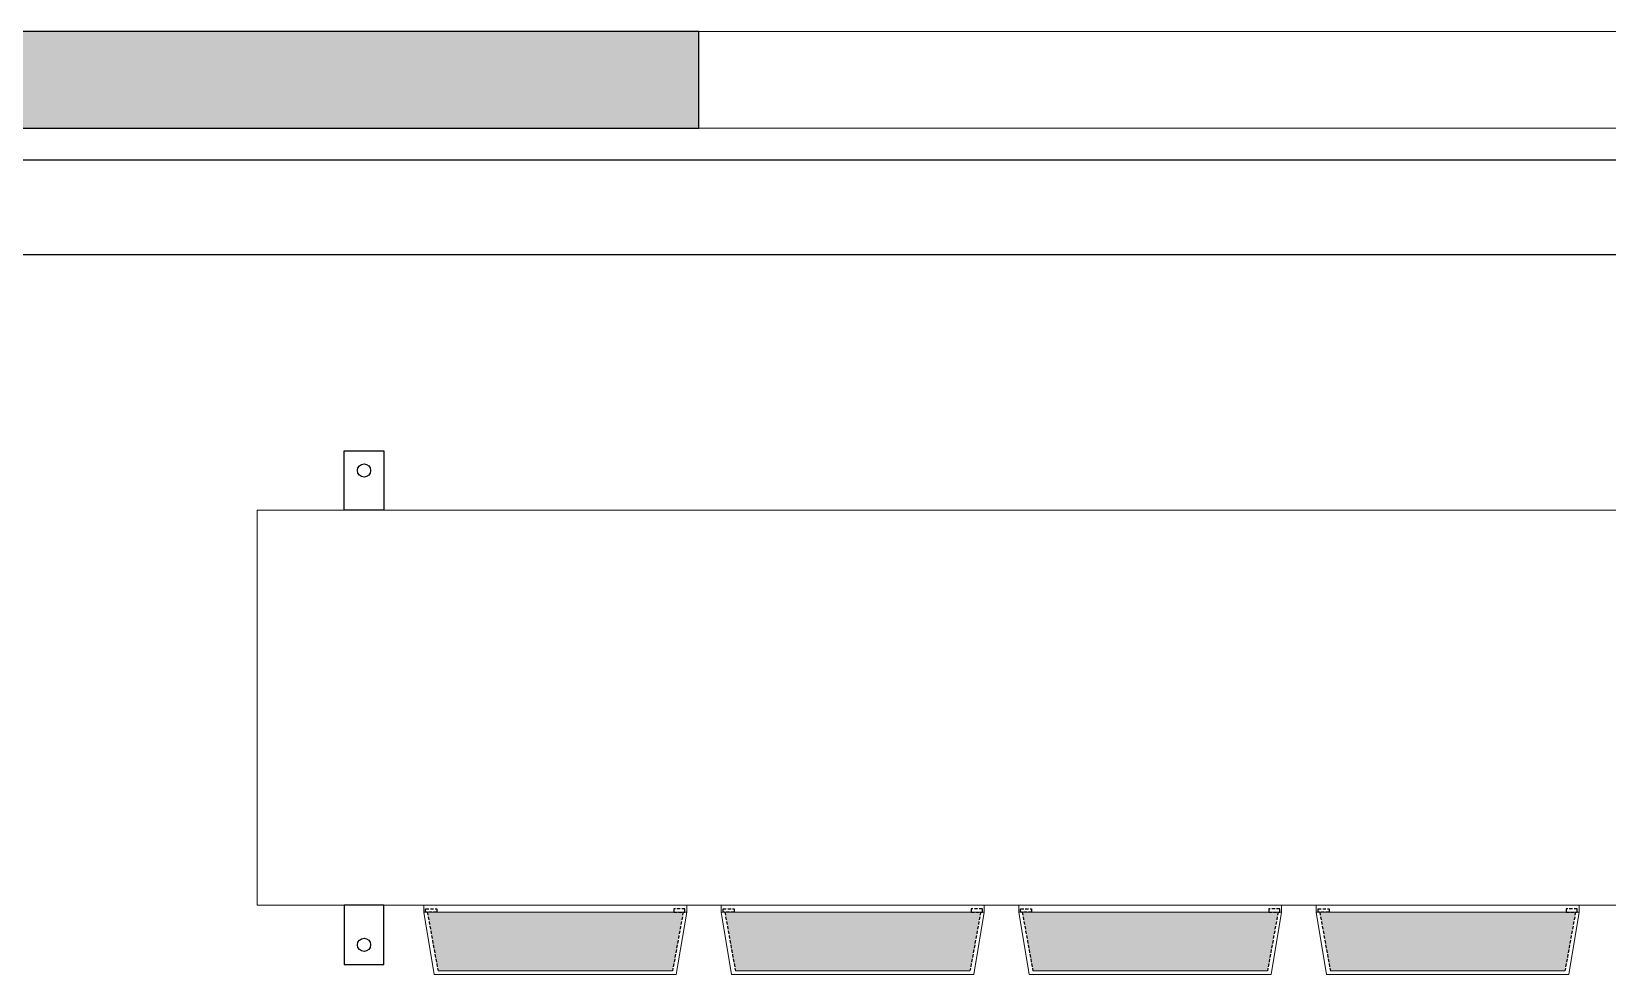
# Model space of a CAD drawing. Header units: millimetres. Extents: x -15161 to 10473752, y -72817 to 33960.
# Drawn here: x -703 to -454.5, y -28068.1 to -27919.4 of the extents above; entities that cross this region are included whole.
import ezdxf

# ---------------------------------------------------------------- set-up
doc = ezdxf.new("R2010")
doc.units = ezdxf.units.MM
doc.linetypes.add('DASHED', pattern=[0.75, 0.5, -0.25])
doc.layers.add('1', color=7, linetype='Continuous', lineweight=9)
doc.layers.add('HIDDEN', color=2, linetype='DASHED')
doc.layers.add('PDF_幾何圖形', color=7, linetype='Continuous')

# ---------------------------------------------------------------- blocks, each defined once
blk = doc.blocks.new('機組1140116')
h = blk.add_hatch(color=230)
h.dxf.hatch_style = 1
h.paths.add_polyline_path([(-601.94, -22207.1), (-600.25, -22197.82), (-601.73, -22197.82), (-640.6, -22197.82), (-638.91, -22207.1)])
h = blk.add_hatch(color=230)
h.dxf.hatch_style = 1
h.paths.add_polyline_path([(-555.03, -22207.1), (-553.35, -22197.82), (-554.82, -22197.82), (-593.69, -22197.82), (-592.01, -22207.1)])
h = blk.add_hatch(color=230)
h.dxf.hatch_style = 1
h.paths.add_polyline_path([(-508.13, -22207.1), (-506.44, -22197.82), (-507.92, -22197.82), (-546.79, -22197.82), (-545.1, -22207.1)])
h = blk.add_hatch(color=230)
h.dxf.hatch_style = 1
h.paths.add_polyline_path([(-461.22, -22207.1), (-459.54, -22197.82), (-461.01, -22197.82), (-499.88, -22197.82), (-498.2, -22207.1)])
at = {"layer": '1'}
h = blk.add_hatch(color=230, dxfattribs=at)
h.dxf.hatch_style = 1
h.paths.add_polyline_path([(-640.6, -22197.82), (-639.12, -22197.82), (-638.96, -22206.84)])
h = blk.add_hatch(color=230, dxfattribs=at)
h.dxf.hatch_style = 1
h.paths.add_polyline_path([(-640.6, -22197.82), (-639.12, -22197.82), (-638.96, -22206.84)])
h = blk.add_hatch(color=230, dxfattribs=at)
h.dxf.hatch_style = 1
h.paths.add_polyline_path([(-600.25, -22197.82), (-601.73, -22197.82), (-601.89, -22206.84)])
h = blk.add_hatch(color=230, dxfattribs=at)
h.dxf.hatch_style = 1
h.paths.add_polyline_path([(-593.69, -22197.82), (-592.22, -22197.82), (-592.05, -22206.84)])
h = blk.add_hatch(color=230, dxfattribs=at)
h.dxf.hatch_style = 1
h.paths.add_polyline_path([(-593.69, -22197.82), (-592.22, -22197.82), (-592.05, -22206.84)])
h = blk.add_hatch(color=230, dxfattribs=at)
h.dxf.hatch_style = 1
h.paths.add_polyline_path([(-553.35, -22197.82), (-554.82, -22197.82), (-554.99, -22206.84)])
h = blk.add_hatch(color=230, dxfattribs=at)
h.dxf.hatch_style = 1
h.paths.add_polyline_path([(-546.79, -22197.82), (-545.31, -22197.82), (-545.15, -22206.84)])
h = blk.add_hatch(color=230, dxfattribs=at)
h.dxf.hatch_style = 1
h.paths.add_polyline_path([(-546.79, -22197.82), (-545.31, -22197.82), (-545.15, -22206.84)])
h = blk.add_hatch(color=230, dxfattribs=at)
h.dxf.hatch_style = 1
h.paths.add_polyline_path([(-506.44, -22197.82), (-507.92, -22197.82), (-508.08, -22206.84)])
h = blk.add_hatch(color=230, dxfattribs=at)
h.dxf.hatch_style = 1
h.paths.add_polyline_path([(-499.88, -22197.82), (-498.41, -22197.82), (-498.24, -22206.84)])
h = blk.add_hatch(color=230, dxfattribs=at)
h.dxf.hatch_style = 1
h.paths.add_polyline_path([(-499.88, -22197.82), (-498.41, -22197.82), (-498.24, -22206.84)])
h = blk.add_hatch(color=230, dxfattribs=at)
h.dxf.hatch_style = 1
h.paths.add_polyline_path([(-459.54, -22197.82), (-461.01, -22197.82), (-461.18, -22206.84)])
at = {"color": 230}
for p, q in [((-628.81, -22207.65), (-628.81, -22207.64)), ((-612.04, -22207.65), (-612.04, -22207.64)), ((-581.9, -22207.65), (-581.9, -22207.64)), ((-565.14, -22207.65), (-565.14, -22207.64)), ((-535, -22207.65), (-535, -22207.64)), ((-518.23, -22207.65), (-518.23, -22207.64)), ((-488.09, -22207.65), (-488.09, -22207.64)), ((-471.33, -22207.65), (-471.33, -22207.64))]:
    blk.add_line(p, q, dxfattribs=at)
for points in [[(-653.69, -22125.05), (-647.46, -22125.05), (-647.46, -22134.4), (-653.69, -22134.4)], [(-653.69, -22206.08), (-647.46, -22206.08), (-647.46, -22196.73), (-653.69, -22196.73)]]:
    blk.add_lwpolyline(points, close=True, dxfattribs=at)
for centre in [(-650.58, -22128.17), (-650.58, -22202.97)]:
    blk.add_circle(centre, 1.04, dxfattribs=at)
at = {"layer": '1', "color": 230}
for p, q in [((-360.42, -22134.4), (-667.41, -22134.4)), ((-667.41, -22134.4), (-667.41, -22196.73)), ((-667.41, -22134.4), (-226.41, -22134.4)), ((-667.41, -22196.73), (-360.42, -22196.73)), ((-667.41, -22196.73), (-226.41, -22196.73)), ((-641.15, -22197.82), (-639.51, -22207.64)), ((-601.34, -22207.64), (-599.7, -22197.82)), ((-594.25, -22197.82), (-592.61, -22207.64)), ((-554.43, -22207.64), (-552.79, -22197.82)), ((-554.35, -22196.73), (-339.46, -22196.73)), ((-547.34, -22197.82), (-545.7, -22207.64)), ((-507.53, -22207.64), (-505.89, -22197.82)), ((-500.44, -22197.82), (-498.8, -22207.64)), ((-460.62, -22207.64), (-458.98, -22197.82)), ((-639.51, -22207.64), (-601.34, -22207.64)), ((-638.91, -22207.1), (-601.94, -22207.1)), ((-592.61, -22207.64), (-554.43, -22207.64)), ((-592.01, -22207.1), (-555.03, -22207.1)), ((-545.7, -22207.64), (-507.53, -22207.64)), ((-545.1, -22207.1), (-508.13, -22207.1)), ((-498.8, -22207.64), (-460.62, -22207.64)), ((-498.2, -22207.1), (-461.22, -22207.1))]:
    blk.add_line(p, q, dxfattribs=at)
for points in [[(-641.15, -22196.73), (-641.15, -22197.82), (-599.7, -22197.82), (-599.7, -22196.73)], [(-594.25, -22196.73), (-594.25, -22197.82), (-552.79, -22197.82), (-552.79, -22196.73)], [(-547.34, -22196.73), (-547.34, -22197.82), (-505.89, -22197.82), (-505.89, -22196.73)], [(-500.44, -22196.73), (-500.44, -22197.82), (-458.98, -22197.82), (-458.98, -22196.73)]]:
    blk.add_lwpolyline(points, close=True, dxfattribs=at)
at = {"layer": 'HIDDEN', "color": 230}
for p, q in [((-640.6, -22197.82), (-638.91, -22207.1)), ((-600.25, -22197.82), (-601.94, -22207.1)), ((-593.69, -22197.82), (-592.01, -22207.1)), ((-553.35, -22197.82), (-555.03, -22207.1)), ((-546.79, -22197.82), (-545.1, -22207.1)), ((-506.44, -22197.82), (-508.13, -22207.1)), ((-499.88, -22197.82), (-498.2, -22207.1)), ((-459.54, -22197.82), (-461.22, -22207.1))]:
    blk.add_line(p, q, dxfattribs=at)
for points in [[(-639.12, -22197.28), (-639.12, -22197.82), (-640.87, -22197.82), (-640.87, -22197.28)], [(-601.73, -22197.28), (-601.73, -22197.82), (-599.98, -22197.82), (-599.98, -22197.28)], [(-592.22, -22197.28), (-592.22, -22197.82), (-593.96, -22197.82), (-593.96, -22197.28)], [(-554.82, -22197.28), (-554.82, -22197.82), (-553.08, -22197.82), (-553.08, -22197.28)], [(-545.31, -22197.28), (-545.31, -22197.82), (-547.06, -22197.82), (-547.06, -22197.28)], [(-507.92, -22197.28), (-507.92, -22197.82), (-506.17, -22197.82), (-506.17, -22197.28)], [(-498.41, -22197.28), (-498.41, -22197.82), (-500.15, -22197.82), (-500.15, -22197.28)], [(-461.01, -22197.28), (-461.01, -22197.82), (-459.27, -22197.82), (-459.27, -22197.28)]]:
    blk.add_lwpolyline(points, close=True, dxfattribs=at)
blk = doc.blocks.new('建築底圖1140116')
at = {"transparency": 33554687}
h = blk.add_hatch(color=8, dxfattribs=at)
h.dxf.hatch_style = 1
h.paths.add_polyline_path([(-597.8, -22058.93), (-746.58, -22058.93), (-746.58, -22074.18), (-597.8, -22074.18)])
at = {"color": 8}
blk.add_lwpolyline([(-746.58, -22074.18), (-597.8, -22074.18), (-597.8, -22058.93), (-746.58, -22058.93)], close=True, dxfattribs=at)
at = {"layer": 'PDF_幾何圖形', "lineweight": 0}
blk.add_line((-1917.42, -22058.93), (1238.63, -22058.93), dxfattribs=at)
blk.add_lwpolyline([(-1074, -22058.93), (-1074, -22074.18), (1223.81, -22074.18), (1223.81, -22154.2), (1238.63, -22154.2), (1238.63, -22058.93)], close=True, dxfattribs=at)

msp = doc.modelspace()

# ---------------------------------------------------------------- linework, layer by layer
at = {"color": 94}
msp.add_lwpolyline([(-322.8017, -27939.6491), (-322.8017, -27954.6491), (-1012.1459, -27954.6491), (-1012.1459, -27939.6491)], close=True, dxfattribs=at)

# ---------------------------------------------------------------- block references
at = {"color": 2}
msp.add_blockref('建築底圖1140116', (0, -5860.4722), dxfattribs=at)
msp.add_blockref('機組1140116', (0, -5860.4722))

doc.saveas('drawing.dxf')
